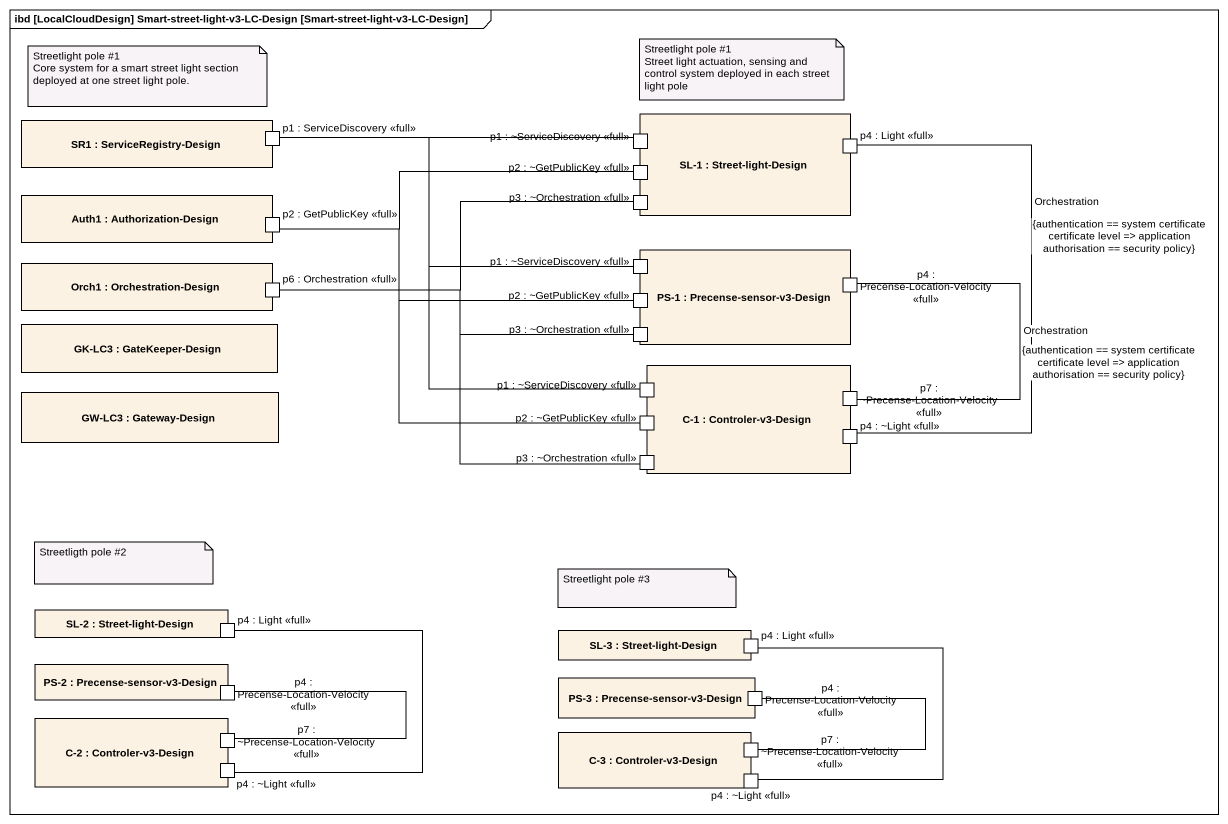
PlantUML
@startuml
mainframe ibd [LocalCloudDesign] Smart-street-light-v3-LC-Design [Smart-street-light-v3-LC-Design]
rectangle "SR1 : ServiceRegistry-Design" as SR1 {
  port "p1 : ServiceDiscovery <<full>>" as p1_ServiceDiscovery_full
}
rectangle "SL-1 : Street-light-Design" as SL_1 {
  port "p1 : ~ServiceDiscovery <<full>>" as p1_ServiceDiscovery_full_2
  port "p4 : Light <<full>>" as p4_Light_full
  port "p2 : ~GetPublicKey <<full>>" as p2_GetPublicKey_full
  port "p3 : ~Orchestration <<full>>" as p3_Orchestration_full
}
rectangle "Auth1 : Authorization-Design" as Auth1 {
  port "p2 : GetPublicKey <<full>>" as p2_GetPublicKey_full_2
}
rectangle "Orch1 : Orchestration-Design" as Orch1 {
  port "p6 : Orchestration <<full>>" as p6_Orchestration_full
}
rectangle "PS-1 : Precense-sensor-v3-Design" as PS_1 {
  port "p1 : ~ServiceDiscovery <<full>>" as p1_ServiceDiscovery_full_3
  port "p2 : ~GetPublicKey <<full>>" as p2_GetPublicKey_full_3
  port "p4 : Precense-Location-Velocity <<full>>" as p4_Precense_Location
  port "p3 : ~Orchestration <<full>>" as p3_Orchestration_full_2
}
rectangle "GK-LC3 : GateKeeper-Design" as GK_LC3
rectangle "GW-LC3 : Gateway-Design" as GW_LC3
rectangle "C-1 : Controler-v3-Design" as C_1 {
  port "p1 : ~ServiceDiscovery <<full>>" as p1_ServiceDiscovery_full_4
  port "p7 : ~Precense-Location-Velocity <<full>>" as p7_Precense_Location
  port "p2 : ~GetPublicKey <<full>>" as p2_GetPublicKey_full_4
  port "p4 : ~Light <<full>>" as p4_Light_full_2
  port "p3 : ~Orchestration <<full>>" as p3_Orchestration_full_3
}
rectangle "SL-2 : Street-light-Design" as SL_2 {
  port "p4 : Light <<full>>" as p4_Light_full_3
}
rectangle "PS-2 : Precense-sensor-v3-Design" as PS_2 {
  port "p4 : Precense-Location-Velocity <<full>>" as p4_Precense_Location_2
}
rectangle "SL-3 : Street-light-Design" as SL_3 {
  port "p4 : Light <<full>>" as p4_Light_full_4
}
rectangle "PS-3 : Precense-sensor-v3-Design" as PS_3 {
  port "p4 : Precense-Location-Velocity <<full>>" as p4_Precense_Location_3
}
rectangle "C-2 : Controler-v3-Design" as C_2 {
  port "p7 : ~Precense-Location-Velocity <<full>>" as p7_Precense_Location_2
  port "p4 : ~Light <<full>>" as p4_Light_full_5
}
rectangle "C-3 : Controler-v3-Design" as C_3 {
  port "p7 : ~Precense-Location-Velocity <<full>>" as p7_Precense_Location_3
  port "p4 : ~Light <<full>>" as p4_Light_full_6
}
p1_ServiceDiscovery_full_2 -left- p1_ServiceDiscovery_full
p4_Light_full -- p4_Light_full_2 : Orchestration\n{authentication == system certificate certificate level => application authorisation == security policy}
p2_GetPublicKey_full -left- p2_GetPublicKey_full_2
p3_Orchestration_full -left- p6_Orchestration_full
p1_ServiceDiscovery_full_3 -left- p1_ServiceDiscovery_full
p2_GetPublicKey_full_3 -left- p2_GetPublicKey_full_2
p3_Orchestration_full_2 -left- p6_Orchestration_full
p1_ServiceDiscovery_full_4 -up- p1_ServiceDiscovery_full
p7_Precense_Location -up- p4_Precense_Location : Orchestration\n{authentication == system certificate certificate level => application authorisation == security policy}
p2_GetPublicKey_full_4 -left- p2_GetPublicKey_full_2
p3_Orchestration_full_3 -left- p6_Orchestration_full
p4_Light_full_3 -- p4_Light_full_5
p4_Light_full_4 -- p4_Light_full_6
p4_Precense_Location_2 -- p7_Precense_Location_2
p4_Precense_Location_3 -- p7_Precense_Location_3
note as N1
  Streetlight pole #1
  Core system for a smart street light section deployed at one street light pole.
end note
note as N2
  Streetlight pole #1
  Street light actuation, sensing and control system deployed in each street light pole
end note
note as N3
  Streetligth pole #2
end note
note as N4
  Streetlight pole #3
end note
@enduml
